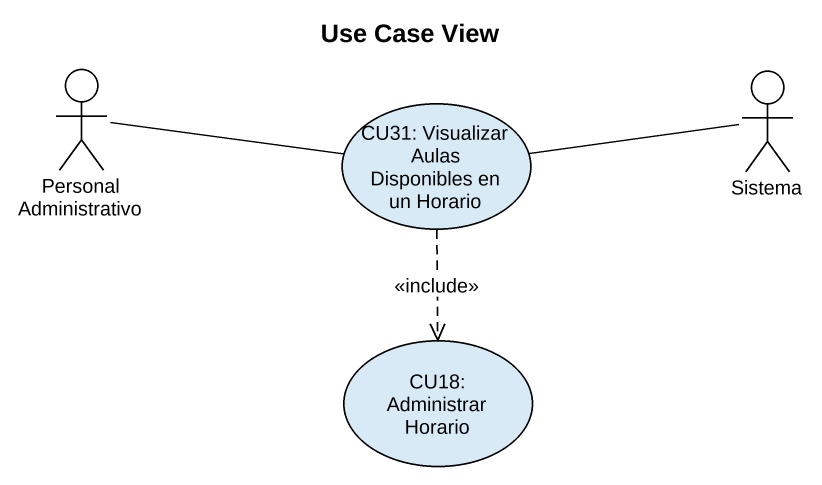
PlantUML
@startuml
title Use Case View
actor "Personal Administrativo" as Personal_Administrativo
usecase "CU31: Visualizar Aulas Disponibles en un Horario" as CU31_Visualizar_Aulas
actor Sistema
usecase "CU18: Administrar Horario" as CU18_Administrar_Horario
Personal_Administrativo -right- CU31_Visualizar_Aulas
CU31_Visualizar_Aulas ..> CU18_Administrar_Horario : <<include>>
Sistema -left- CU31_Visualizar_Aulas
@enduml
